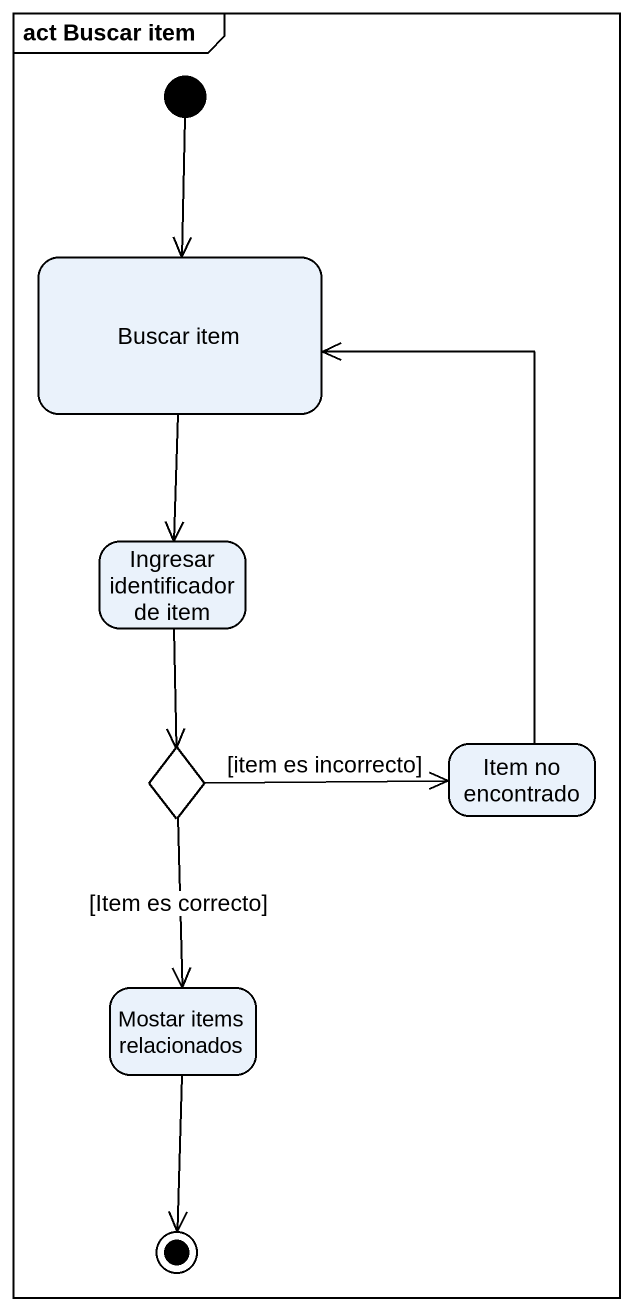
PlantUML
@startuml
mainframe act Buscar item
hide empty description
state "Buscar item" as Buscar_item
state "Ingresar identificador de item" as Ingresar_identificador_de
state choice1 <<choice>>
state "Item no encontrado" as Item_no_encontrado
state "Mostar items relacionados" as Mostar_items_relacionados
[*] --> Buscar_item
Buscar_item --> Ingresar_identificador_de
Ingresar_identificador_de --> choice1
choice1 -right-> Item_no_encontrado : [item es incorrecto]
choice1 --> Mostar_items_relacionados : [Item es correcto]
Item_no_encontrado -up-> Buscar_item
Mostar_items_relacionados --> [*]
@enduml
